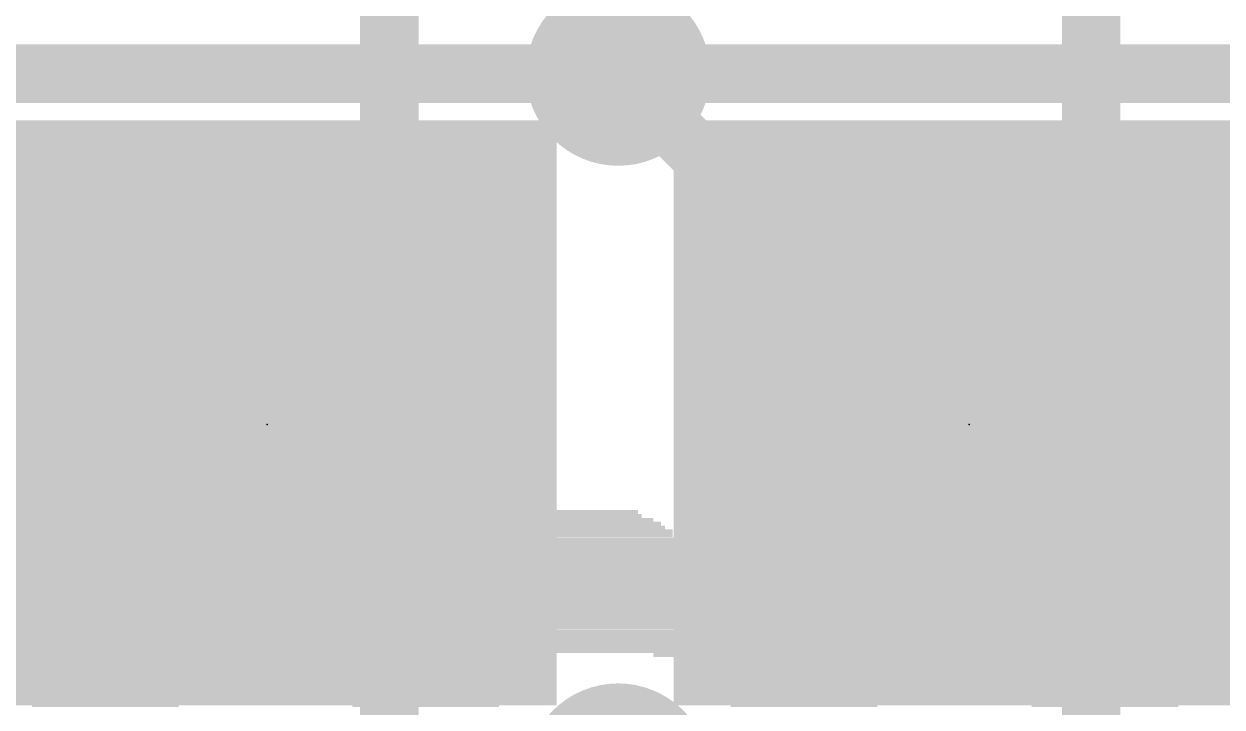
# Model space of a CAD drawing. Extents: x -0.1 to 66, y -0.1 to 31.
# Drawn here: x 19.15 to 24.35, y 9.52 to 12.48 of the extents above; entities that cross this region are included whole.
import ezdxf

# ---------------------------------------------------------------- set-up
doc = ezdxf.new("R2010")
doc.units = 0
for name, color, linetype in [('1', 12, 'CONTINUOUS'), ('16', 132, 'CONTINUOUS'), ('18', 110, 'CONTINUOUS'), ('21', 40, 'CONTINUOUS'), ('22', 6, 'CONTINUOUS'), ('23', 40, 'CONTINUOUS')]:
    doc.layers.add(name, color=color, linetype=linetype)

# ---------------------------------------------------------------- blocks, each defined once
blk = doc.blocks.new('RECT')
blk.add_solid([(-0.5, -0.5), (0.5, -0.5), (-0.5, 0.5), (0.5, 0.5)])
blk = doc.blocks.new('ROUNDV')
at = {"const_width": 0.5}
blk.add_lwpolyline([(0, -0.25, 1), (0, 0.25, 1), (0, -0.25)], format="xyb", dxfattribs=at)

msp = doc.modelspace()

# ---------------------------------------------------------------- linework, layer by layer
at = {"layer": '1', "const_width": 0.254}
for points in [[(20.736, 10.2139), (20.736, 13.2619)], [(23.784, 10.2139), (23.784, 13.2619)], [(19.6119, 11.2745), (18.6182, 12.2682)], [(22.7234, 11.2745), (21.7297, 12.2682)], [(19.6754, 11.2745), (19.6119, 11.2745)], [(20.736, 10.2139), (20.736, 7.1659)], [(20.736, 10.2139), (20.736, 10.2139)], [(23.784, 7.1659), (23.784, 10.2139)]]:
    msp.add_lwpolyline(points, dxfattribs=at)
at = {"layer": '1', "const_width": 0.127}
for points in [[(21.7746, 12.3131, 1), (21.6848, 12.2233)], [(19.6119, 11.338, 1), (19.6119, 11.211)], [(19.6754, 11.211, 1), (19.6754, 11.338)], [(19.567, 11.2296, 1), (19.6568, 11.3194)], [(22.6785, 11.2296, 1), (22.7683, 11.3194)], [(20.7995, 10.2139, 1), (20.6725, 10.2139)], [(20.6911, 10.2588, 1), (20.7809, 10.169)], [(20.7809, 10.169, 1), (20.6911, 10.2588)], [(23.8475, 10.2139, 1), (23.7205, 10.2139)], [(20.6725, 10.2139, 1), (20.7995, 10.2139)], [(23.7205, 10.2139, 1), (23.8475, 10.2139)]]:
    msp.add_lwpolyline(points, format="xyb", dxfattribs=at)
at = {"layer": '16', "const_width": 0.254}
for points in [[(18.6182, 12.2682), (21.7297, 12.2682)], [(21.7297, 12.2682), (24.7777, 12.2682)]]:
    msp.add_lwpolyline(points, dxfattribs=at)
at = {"layer": '16', "const_width": 0.127}
for points in [[(21.7297, 12.3317, 1), (21.7297, 12.2047)], [(21.7297, 12.2047, 1), (21.7297, 12.3317)]]:
    msp.add_lwpolyline(points, format="xyb", dxfattribs=at)
at = {"layer": '21', "const_width": 0.1524}
for points in [[(20.2596, 11.0495), (19.9004, 10.6903)], [(20.3045, 10.6454), (20.2596, 11.0495)], [(23.3076, 11.0495), (22.9484, 10.6903)], [(23.3525, 10.6454), (23.3076, 11.0495)], [(20.1829, 10.9728), (20.2681, 10.9728)], [(23.2309, 10.9728), (23.3161, 10.9728)], [(20.0305, 10.8204), (20.285, 10.8204)], [(23.0785, 10.8204), (23.333, 10.8204)], [(19.9004, 10.6903), (20.3045, 10.6454)], [(20.1012, 10.668), (20.302, 10.668)], [(22.9484, 10.6903), (23.3525, 10.6454)], [(23.1492, 10.668), (23.35, 10.668)]]:
    msp.add_lwpolyline(points, dxfattribs=at)
at = {"layer": '21', "const_width": 0.0762}
for points in [[(20.2974, 11.0537, 1), (20.2217, 11.0453)], [(20.2865, 11.0226, 1), (20.2326, 11.0765)], [(23.3454, 11.0537, 1), (23.2697, 11.0453)], [(23.3345, 11.0226, 1), (23.2806, 11.0765)], [(20.1829, 11.0109, 1), (20.1829, 10.9347)], [(20.2681, 10.9347, 1), (20.2681, 11.0109)], [(23.2309, 11.0109, 1), (23.2309, 10.9347)], [(23.3161, 10.9347, 1), (23.3161, 11.0109)], [(20.0305, 10.8585, 1), (20.0305, 10.7823)], [(20.285, 10.7823, 1), (20.285, 10.8585)], [(23.0785, 10.8585, 1), (23.0785, 10.7823)], [(23.333, 10.7823, 1), (23.333, 10.8585)], [(19.8734, 10.7173, 1), (19.9273, 10.6634)], [(19.9046, 10.7282, 1), (19.8962, 10.6524)], [(20.1012, 10.7061, 1), (20.1012, 10.6299)], [(20.3003, 10.6075, 1), (20.3087, 10.6833)], [(20.302, 10.6299, 1), (20.302, 10.7061)], [(22.9214, 10.7173, 1), (22.9753, 10.6634)], [(22.9526, 10.7282, 1), (22.9442, 10.6524)], [(23.1492, 10.7061, 1), (23.1492, 10.6299)], [(23.3483, 10.6075, 1), (23.3567, 10.6833)], [(23.35, 10.6299, 1), (23.35, 10.7061)], [(20.2666, 10.6412, 1), (20.3423, 10.6496)], [(23.3146, 10.6412, 1), (23.3903, 10.6496)]]:
    msp.add_lwpolyline(points, format="xyb", dxfattribs=at)
at = {"layer": '23'}
for p in [(20.2057, 10.7442), (23.2537, 10.7442)]:
    msp.add_point(p, dxfattribs=at)

# ---------------------------------------------------------------- block references
at = {"layer": '1', "xscale": 0.8, "yscale": 0.8, "rotation": 225}
for p in [(19.6754, 11.2745), (22.7234, 11.2745), (20.736, 10.2139), (23.784, 10.2139)]:
    msp.add_blockref('RECT', p, dxfattribs=at)
at = {"layer": '18', "xscale": 0.8001, "yscale": 0.8001}
for p in [(21.7297, 12.2682), (21.7297, 12.2682), (21.7297, 9.2202), (21.7297, 9.2202)]:
    msp.add_blockref('ROUNDV', p, dxfattribs=at)
at = {"layer": '21', "xscale": 2.54, "yscale": 2.54}
for p in [(20.193, 10.795), (23.241, 10.795)]:
    msp.add_blockref('RECT', p, dxfattribs=at)
at = {"layer": '21', "xscale": 0.762, "yscale": 0.127, "rotation": 225}
for p in [(20.3494, 10.6005), (23.3974, 10.6005)]:
    msp.add_blockref('RECT', p, dxfattribs=at)
at = {"layer": '22', "rotation": 180}
for p, xscale, yscale in [((23.3911, 11.1354), 0.637, 0.0167), ((23.4581, 11.1186), 0.7711, 0.0168), ((23.4666, 11.1019), 0.7879, 0.0167), ((23.4917, 11.0851), 0.8382, 0.0168), ((23.5169, 11.0683), 0.8885, 0.0168), ((23.5169, 11.0516), 0.8885, 0.0167), ((23.5336, 11.0348), 0.922, 0.0168), ((23.542, 11.018), 0.9388, 0.0168), ((23.5504, 11.0013), 0.9555, 0.0167), ((23.5587, 10.9845), 0.9723, 0.0168), ((23.5672, 10.9677), 0.9891, 0.0168), ((23.5755, 10.951), 1.0058, 0.0167), ((23.5839, 10.9342), 1.0226, 0.0168), ((23.5839, 10.9174), 1.0226, 0.0168), ((23.5923, 10.9007), 1.0394, 0.0167), ((23.5923, 10.8839), 1.0394, 0.0168), ((23.5923, 10.8672), 1.0394, 0.0167), ((23.6007, 10.8504), 1.0561, 0.0168), ((23.6007, 10.8336), 1.0561, 0.0168), ((23.609, 10.8169), 1.0729, 0.0167), ((23.609, 10.8001), 1.0729, 0.0168), ((23.609, 10.7833), 1.0729, 0.0168), ((23.609, 10.7666), 1.0729, 0.0167), ((23.609, 10.7498), 1.0729, 0.0168), ((23.609, 10.733), 1.0729, 0.0168), ((23.6175, 10.7163), 1.0897, 0.0167), ((23.6175, 10.6995), 1.0897, 0.0168), ((23.6175, 10.6828), 1.0897, 0.0167), ((23.6175, 10.666), 1.0897, 0.0168), ((23.8102, 10.6492), 0.7041, 0.0168), ((23.8354, 10.6325), 0.6538, 0.0167), ((23.8354, 10.6157), 0.6538, 0.0168), ((23.8354, 10.5989), 0.6538, 0.0168), ((23.8438, 10.5822), 0.6371, 0.0167), ((23.8438, 10.5654), 0.6371, 0.0168), ((23.8438, 10.5486), 0.6371, 0.0168), ((23.8438, 10.5319), 0.6371, 0.0167), ((23.8438, 10.5151), 0.6371, 0.0168), ((23.8438, 10.4983), 0.6371, 0.0168), ((23.8438, 10.4816), 0.6371, 0.0167), ((23.8438, 10.4648), 0.6371, 0.0168), ((23.8438, 10.4481), 0.6371, 0.0167), ((23.8438, 10.4313), 0.6371, 0.0168), ((23.8438, 10.4145), 0.6371, 0.0168), ((19.5019, 10.3642), 0.6371, 0.0168), ((19.5019, 10.3475), 0.6371, 0.0167), ((20.8933, 10.3642), 0.637, 0.0168), ((20.8933, 10.3475), 0.637, 0.0167), ((21.6225, 10.3642), 0.3856, 0.0168), ((21.6309, 10.3475), 0.4024, 0.0167), ((22.5362, 10.3642), 0.6371, 0.0168), ((22.5362, 10.3475), 0.6371, 0.0167), ((23.6175, 10.3642), 1.0897, 0.0168), ((23.6175, 10.3475), 1.0897, 0.0167), ((23.8438, 10.3978), 0.6371, 0.0167), ((23.8438, 10.381), 0.6371, 0.0168), ((19.5019, 10.3307), 0.6371, 0.0168), ((19.5019, 10.3139), 0.6371, 0.0168), ((19.5019, 10.2972), 0.6371, 0.0167), ((20.8933, 10.3307), 0.637, 0.0168), ((20.8933, 10.3139), 0.637, 0.0168), ((20.8933, 10.2972), 0.637, 0.0167), ((21.6561, 10.3307), 0.4527, 0.0168), ((21.6728, 10.3139), 0.4862, 0.0168), ((21.6812, 10.2972), 0.5029, 0.0167), ((22.5362, 10.3307), 0.6371, 0.0168), ((22.5362, 10.3139), 0.6371, 0.0168), ((22.5362, 10.2972), 0.6371, 0.0167), ((23.6175, 10.3307), 1.0897, 0.0168), ((23.6175, 10.3139), 1.0897, 0.0168), ((23.6175, 10.2972), 1.0897, 0.0167), ((19.5019, 10.2804), 0.6371, 0.0168), ((19.5019, 10.2637), 0.6371, 0.0167), ((19.5019, 10.2469), 0.6371, 0.0168), ((20.8933, 10.2804), 0.637, 0.0168), ((20.8933, 10.2637), 0.637, 0.0167), ((20.8933, 10.2469), 0.637, 0.0168), ((21.7063, 10.2469), 0.5532, 0.0168), ((21.698, 10.2804), 0.5365, 0.0168), ((21.698, 10.2637), 0.5365, 0.0167), ((22.5362, 10.2804), 0.6371, 0.0168), ((22.5362, 10.2637), 0.6371, 0.0167), ((22.5362, 10.2469), 0.6371, 0.0168), ((23.6175, 10.2804), 1.0897, 0.0168), ((23.6175, 10.2637), 1.0897, 0.0167), ((23.6175, 10.2469), 1.0897, 0.0168), ((19.5019, 10.2301), 0.6371, 0.0168), ((19.5019, 10.2134), 0.6371, 0.0167), ((19.5019, 10.1966), 0.6371, 0.0168), ((20.8933, 10.2301), 0.637, 0.0168), ((20.8933, 10.2134), 0.637, 0.0167), ((20.8933, 10.1966), 0.637, 0.0168), ((21.7231, 10.2301), 0.5868, 0.0168), ((21.7399, 10.1966), 0.6203, 0.0168), ((21.7315, 10.2134), 0.6035, 0.0167), ((22.5362, 10.2301), 0.6371, 0.0168), ((22.5362, 10.2134), 0.6371, 0.0167), ((22.5362, 10.1966), 0.6371, 0.0168), ((23.6175, 10.2301), 1.0897, 0.0168), ((23.6175, 10.2134), 1.0897, 0.0167), ((23.6175, 10.1966), 1.0897, 0.0168), ((19.5019, 10.1798), 0.6371, 0.0168), ((19.5019, 10.1631), 0.6371, 0.0167), ((19.5019, 10.1463), 0.6371, 0.0168), ((20.8933, 10.1798), 0.637, 0.0168), ((20.8933, 10.1631), 0.637, 0.0167), ((20.8933, 10.1463), 0.637, 0.0168), ((21.7566, 10.1631), 0.6538, 0.0167), ((21.765, 10.1463), 0.6706, 0.0168), ((21.7483, 10.1798), 0.6371, 0.0168), ((22.5362, 10.1798), 0.6371, 0.0168), ((22.5362, 10.1631), 0.6371, 0.0167), ((22.5362, 10.1463), 0.6371, 0.0168), ((23.6175, 10.1798), 1.0897, 0.0168), ((23.6175, 10.1631), 1.0897, 0.0167), ((23.6175, 10.1463), 1.0897, 0.0168), ((19.5019, 10.1295), 0.6371, 0.0168), ((19.5019, 10.1128), 0.6371, 0.0167), ((19.5019, 10.096), 0.6371, 0.0168), ((20.8933, 10.1295), 0.637, 0.0168), ((20.8933, 10.1128), 0.637, 0.0167), ((20.8933, 10.096), 0.637, 0.0168), ((21.7734, 10.1295), 0.6873, 0.0168), ((21.7902, 10.096), 0.7209, 0.0168), ((21.7818, 10.1128), 0.7041, 0.0167), ((22.5362, 10.1295), 0.6371, 0.0168), ((22.5362, 10.1128), 0.6371, 0.0167), ((22.5362, 10.096), 0.6371, 0.0168), ((23.6175, 10.1295), 1.0897, 0.0168), ((23.6175, 10.1128), 1.0897, 0.0167), ((23.6175, 10.096), 1.0897, 0.0168), ((19.5019, 10.0792), 0.6371, 0.0168), ((19.5019, 10.0625), 0.6371, 0.0167), ((19.5019, 10.0457), 0.6371, 0.0168), ((20.8933, 10.0792), 0.637, 0.0168), ((20.8933, 10.0625), 0.637, 0.0167), ((20.8933, 10.0457), 0.637, 0.0168), ((21.7985, 10.0792), 0.7376, 0.0168), ((21.8069, 10.0625), 0.7544, 0.0167), ((21.8153, 10.0457), 0.7712, 0.0168), ((22.5362, 10.0792), 0.6371, 0.0168), ((22.5362, 10.0625), 0.6371, 0.0167), ((22.5362, 10.0457), 0.6371, 0.0168), ((23.6175, 10.0792), 1.0897, 0.0168), ((23.6175, 10.0625), 1.0897, 0.0167), ((23.6175, 10.0457), 1.0897, 0.0168), ((19.5019, 10.029), 0.6371, 0.0167), ((19.5019, 10.0122), 0.6371, 0.0168), ((19.5019, 9.9954), 0.6371, 0.0168), ((20.8933, 10.029), 0.637, 0.0167), ((20.8933, 10.0122), 0.637, 0.0168), ((20.8933, 9.9954), 0.637, 0.0168), ((22.1422, 10.029), 1.425, 0.0167), ((22.1422, 10.0122), 1.425, 0.0168), ((22.1422, 9.9954), 1.425, 0.0168), ((23.6175, 10.029), 1.0897, 0.0167), ((23.6175, 10.0122), 1.0897, 0.0168), ((23.6175, 9.9954), 1.0897, 0.0168), ((19.5019, 9.9787), 0.6371, 0.0167), ((19.5019, 9.9619), 0.6371, 0.0168), ((19.5019, 9.9451), 0.6371, 0.0168), ((20.8933, 9.9787), 0.637, 0.0167), ((20.8933, 9.9619), 0.637, 0.0168), ((20.8933, 9.9451), 0.637, 0.0168), ((22.1422, 9.9787), 1.425, 0.0167), ((22.1422, 9.9619), 1.425, 0.0168), ((22.1422, 9.9451), 1.425, 0.0168), ((23.6175, 9.9787), 1.0897, 0.0167), ((23.6175, 9.9619), 1.0897, 0.0168), ((23.6175, 9.9451), 1.0897, 0.0168), ((19.5019, 9.9284), 0.6371, 0.0167), ((19.5019, 9.9116), 0.6371, 0.0168), ((19.5019, 9.8948), 0.6371, 0.0168), ((20.8933, 9.9284), 0.637, 0.0167), ((20.8933, 9.9116), 0.637, 0.0168), ((20.8933, 9.8948), 0.637, 0.0168), ((22.1422, 9.9284), 1.425, 0.0167), ((22.1422, 9.9116), 1.425, 0.0168), ((22.1422, 9.8948), 1.425, 0.0168), ((23.6175, 9.9284), 1.0897, 0.0167), ((23.6175, 9.9116), 1.0897, 0.0168), ((23.6175, 9.8948), 1.0897, 0.0168), ((19.5019, 9.878), 0.6371, 0.0167), ((19.5019, 9.8613), 0.6371, 0.0168), ((19.5019, 9.8445), 0.6371, 0.0167), ((19.5019, 9.8278), 0.6371, 0.0168), ((20.8933, 9.878), 0.637, 0.0167), ((20.8933, 9.8613), 0.637, 0.0168), ((20.8933, 9.8445), 0.637, 0.0167), ((20.8933, 9.8278), 0.637, 0.0168), ((22.1422, 9.878), 1.425, 0.0167), ((22.1422, 9.8613), 1.425, 0.0168), ((22.1422, 9.8445), 1.425, 0.0167), ((22.1422, 9.8278), 1.425, 0.0168), ((23.6175, 9.878), 1.0897, 0.0167), ((23.8438, 9.8613), 0.6371, 0.0168), ((23.8438, 9.8445), 0.6371, 0.0167), ((23.8438, 9.8278), 0.6371, 0.0168), ((19.5019, 9.811), 0.6371, 0.0168), ((19.5019, 9.7942), 0.6371, 0.0167), ((19.5019, 9.7775), 0.6371, 0.0168), ((20.8933, 9.811), 0.637, 0.0168), ((20.8933, 9.7942), 0.637, 0.0167), ((20.8933, 9.7775), 0.637, 0.0168), ((22.1422, 9.811), 1.425, 0.0168), ((22.1422, 9.7942), 1.425, 0.0167), ((22.1422, 9.7775), 1.425, 0.0168), ((23.8438, 9.811), 0.6371, 0.0168), ((23.8438, 9.7942), 0.6371, 0.0167), ((23.8438, 9.7775), 0.6371, 0.0168), ((19.5019, 9.7607), 0.6371, 0.0168), ((19.5019, 9.7439), 0.6371, 0.0167), ((19.5019, 9.7272), 0.6371, 0.0168), ((20.8933, 9.7607), 0.637, 0.0168), ((20.8933, 9.7439), 0.637, 0.0167), ((20.8933, 9.7272), 0.637, 0.0168), ((22.1422, 9.7607), 1.425, 0.0168), ((22.3686, 9.7439), 0.9723, 0.0167), ((22.4356, 9.7272), 0.8382, 0.0168), ((23.8438, 9.7607), 0.6371, 0.0168), ((23.8438, 9.7439), 0.6371, 0.0167), ((23.8438, 9.7272), 0.6371, 0.0168), ((19.5019, 9.7104), 0.6371, 0.0168), ((19.5019, 9.6936), 0.6371, 0.0167), ((19.5019, 9.6769), 0.6371, 0.0168), ((20.8933, 9.7104), 0.637, 0.0168), ((20.8933, 9.6936), 0.637, 0.0167), ((20.8933, 9.6769), 0.637, 0.0168), ((22.4524, 9.7104), 0.8047, 0.0168), ((22.4859, 9.6936), 0.7377, 0.0167), ((22.5194, 9.6769), 0.6706, 0.0168), ((23.8438, 9.7104), 0.6371, 0.0168), ((23.8438, 9.6936), 0.6371, 0.0167), ((23.8438, 9.6769), 0.6371, 0.0168), ((19.5019, 9.6601), 0.6371, 0.0168), ((19.5019, 9.6433), 0.6371, 0.0167), ((19.5019, 9.6266), 0.6371, 0.0168), ((20.8933, 9.6601), 0.637, 0.0168), ((20.8933, 9.6433), 0.637, 0.0167), ((20.8933, 9.6266), 0.637, 0.0168), ((22.5278, 9.6601), 0.6538, 0.0168), ((22.5362, 9.6433), 0.6371, 0.0167), ((22.5362, 9.6266), 0.6371, 0.0168), ((23.8438, 9.6601), 0.6371, 0.0168), ((23.8438, 9.6433), 0.6371, 0.0167), ((23.8438, 9.6266), 0.6371, 0.0168), ((19.5019, 9.6098), 0.6371, 0.0167), ((19.5019, 9.5931), 0.6371, 0.0168), ((19.5019, 9.5763), 0.6371, 0.0168), ((20.8933, 9.6098), 0.637, 0.0167), ((20.8933, 9.5931), 0.637, 0.0168), ((20.8933, 9.5763), 0.637, 0.0168), ((22.5362, 9.6098), 0.6371, 0.0167), ((22.5362, 9.5931), 0.6371, 0.0168), ((22.5362, 9.5763), 0.6371, 0.0168), ((23.8438, 9.6098), 0.6371, 0.0167), ((23.8438, 9.5931), 0.6371, 0.0168), ((23.8438, 9.5763), 0.6371, 0.0168), ((19.5019, 9.5595), 0.6371, 0.0167), ((19.5019, 9.5428), 0.6371, 0.0168), ((19.5019, 9.526), 0.6371, 0.0168), ((20.8933, 9.5595), 0.637, 0.0167), ((20.8933, 9.5428), 0.637, 0.0168), ((20.8933, 9.526), 0.637, 0.0168), ((22.5362, 9.5595), 0.6371, 0.0167), ((22.5362, 9.5428), 0.6371, 0.0168), ((22.5362, 9.526), 0.6371, 0.0168), ((23.8438, 9.5595), 0.6371, 0.0167), ((23.8438, 9.5428), 0.6371, 0.0168), ((23.8438, 9.526), 0.6371, 0.0168)]:
    msp.add_blockref('RECT', p, dxfattribs=dict(at, xscale=xscale, yscale=yscale))

doc.saveas('drawing.dxf')
